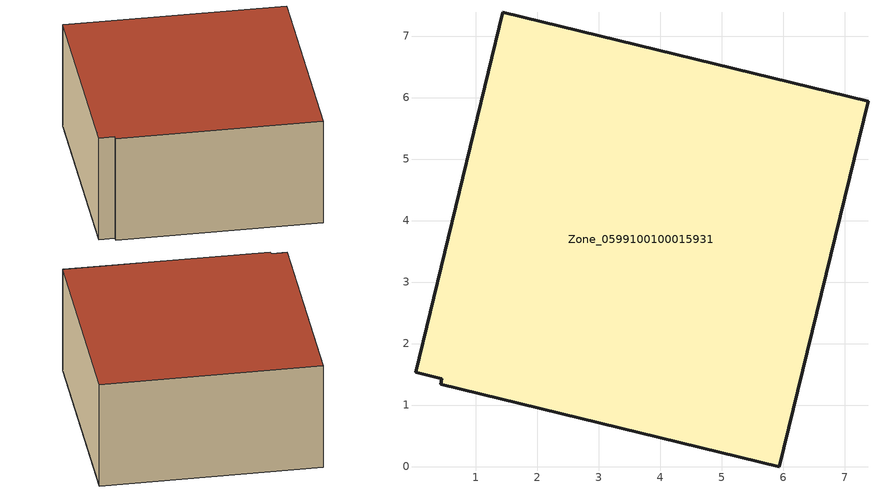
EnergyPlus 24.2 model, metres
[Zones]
Zone_0599100100015931
 floor ground (C_G): 0.43,1.34 0.45,1.43 0.02,1.53 1.45,7.38 7.38,5.94 5.94,0 z0
 wall outside (C_F): 5.94,0 7.38,5.94 1.45,7.38 0.02,1.53 0.45,1.43 0.43,1.34 5.94,0 z0:3.19
 roof outside (C_R): 0.45,1.43 0.43,1.34 5.94,0 7.38,5.94 1.45,7.38 0.02,1.53 z3.19
[BUILDING]
Pand.0599100100015931: North Axis=0; Terrain=City; Loads Convergence Tolerance Value=0.04; Temperature Convergence Tolerance Value=0.4; Solar Distribution=FullExterior; Maximum Number of Warmup Days=25; Minimum Number of Warmup Days=1
[Site:Location]
Rotterdam.The.Hague.AP_ZH_NLD Design_Conditions: Latitude=51.96; Longitude=4.45; Time Zone=1; Elevation=-4.5
[SITE:GROUNDTEMPERATURE:BUILDINGSURFACE]
18, 18, 18, 18, 18, 18, 18, 18, 18, 18, 18, 18
[MATERIAL] Thermal Absorptance=0.9; Solar Absorptance=0.7; Visible Absorptance=0.7
Name | Roughness | Thickness | Conductivity | Density | Specific Heat
G.D.2015-2018 | MediumSmooth | 0.15 | 0.0428571 | 540 | 1210
F.D.2015-2018 | Rough | 0.3 | 0.0666667 | 1920 | 840
R.D.2015-2018 | MediumRough | 0.2 | 0.0333333 | 1500 | 1000
[CONSTRUCTION]
C_G: G.D.2015-2018
C_F: F.D.2015-2018
C_R: R.D.2015-2018
[ZONE]
Zone_0599100100015931: Type=1; Multiplier=1; Ceiling Height=Autocalculate; Volume=Autocalculate; Floor Area=autocalculate; Part of Total Floor Area=Yes
[ZONEINFILTRATION:DESIGNFLOWRATE]
Infil_Zone_0599100100015931: Zone or ZoneList or Space or SpaceList=Zone_0599100100015931; Schedule=AlwaysOn; Design Flow Rate Calculation Method=Flow/Area; Flow Rate per Floor Area=0.0021; Constant Term Coefficient=1; Temperature Term Coefficient=0; Velocity Term Coefficient=0; Velocity Squared Term Coefficient=0
[HVACTEMPLATE:ZONE:IDEALLOADSAIRSYSTEM]
Zone_0599100100015931: Maximum Heating Supply Air Temperature=50; Minimum Cooling Supply Air Temperature=13; Maximum Heating Supply Air Humidity Ratio=0.0156; Minimum Cooling Supply Air Humidity Ratio=0.0077; Heating Limit=NoLimit; Cooling Limit=NoLimit; Dehumidification Control Type=ConstantSensibleHeatRatio; Cooling Sensible Heat Ratio=0.7; Dehumidification Setpoint=60; Humidification Control Type=None; Humidification Setpoint=30; Outdoor Air Method=None; Outdoor Air Flow Rate per Person=0.00944; Outdoor Air Flow Rate per Zone Floor Area=0; Outdoor Air Flow Rate per Zone=0; Demand Controlled Ventilation Type=None; Outdoor Air Economizer Type=NoEconomizer; Heat Recovery Type=None; Sensible Heat Recovery Effectiveness=0.7; Latent Heat Recovery Effectiveness=0.65
[ZONECONTROL:THERMOSTAT]
ThermostatControl_Zone_0599100100015931: Zone or ZoneList=Zone_0599100100015931; Control Type Schedule=DualSetpointControlType; Control 1=Thermostat_Zone_0599100100015931; Temperature Difference Between Cutout And Setpoint=0
[THERMOSTATSETPOINT:DUALSETPOINT]
Thermostat_Zone_0599100100015931: Heating Setpoint Temperature Schedule=HeatingSetpoint_Zone_0599100100015931; Cooling Setpoint Temperature Schedule=CoolingSetpoint_Zone_0599100100015931
[SCHEDULE:COMPACT]
HeatingSetpoint_Zone_0599100100015931: Through: 12/31, For: AllDays, Until: 24:00, 21
CoolingSetpoint_Zone_0599100100015931: Through: 12/31, For: AllDays, Until: 24:00, 24
DualSetpointControlType: Through: 12/31, For: AllDays, Until: 24:00, 4
AlwaysOn: Through: 12/31, For: AllDays, Until: 24:00, 1
